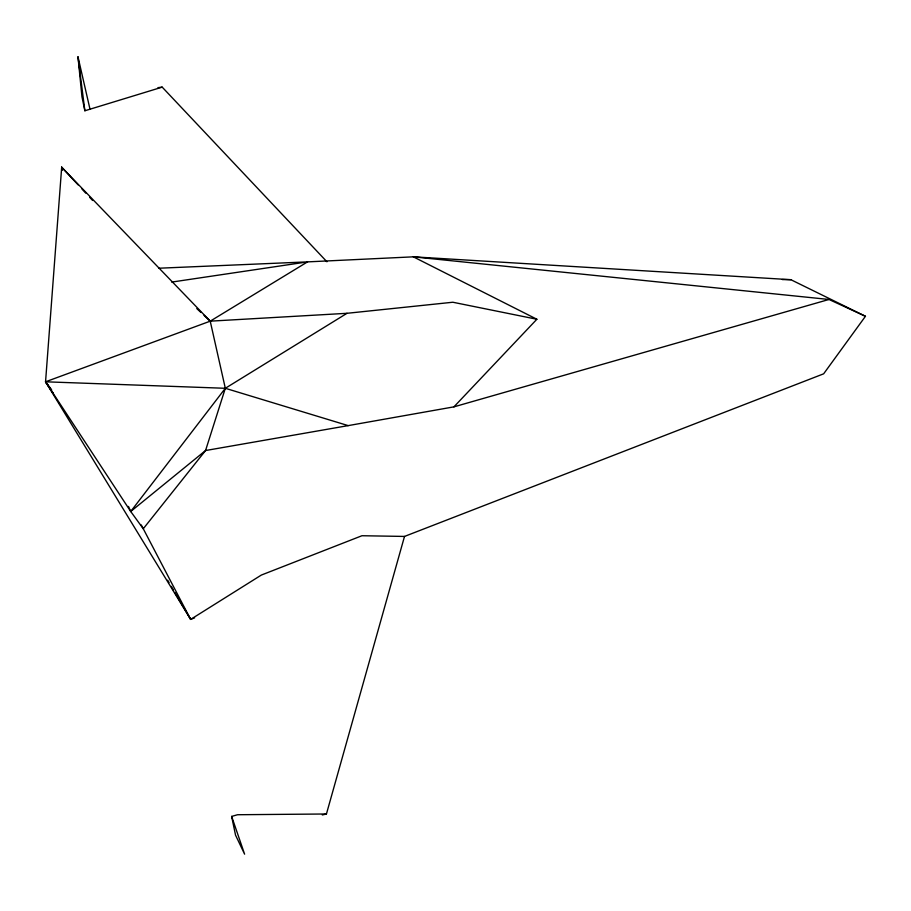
<?xml version="1.0" encoding="UTF-8"?>
<svg xmlns="http://www.w3.org/2000/svg" width="911" height="911" viewBox="0 0 911 911"><rect width="100%" height="100%" fill="white"/><g stroke="black" fill="none" stroke-linecap="round" stroke-linejoin="round"><path stroke-width="1.37" d="M53.35 393.415L45.55 381.8L61.686 167.214L210.225 321.162L225.324 388.291L205.556 450.535L143.266 528.756L130.717 511.492L45.55 381.8L210.225 321.162L307.542 261.878L413.332 256.834L790.85 279.688L865.45 316.288L823.646 373.817L404.507 536.431L361.952 535.736L261.332 575.069L190.661 619.389L45.55 381.8L225.324 388.291L348.184 425.619L453.94 406.853L828.976 299.468L865.45 316.288M322.3 814.958L326.434 813.99L404.507 536.431M128.462 506.414L130.717 511.492L225.324 388.291L347 313.304L452.835 302.236L536.875 319.249L453.94 406.853M130.717 511.492L205.556 450.535L348.184 425.619M174.855 592.446L190.661 619.389L194.624 617.852M90.018 109.297L77.993 56.835L81.956 96.748L84.871 110.766L162.204 87.137L326.935 261.776M231.645 816.415L244.603 854.165L235.55 835.182L231.645 816.415L237.577 814.73L326.434 813.99M171.712 282.091L307.542 261.878L158.639 268.233M157.979 87.65L162.204 87.137M347 313.304L210.225 321.162L204.018 315.354M782.321 279.563L790.85 279.688M828.976 299.468L413.332 256.834L536.875 319.249M196.799 308.601L200.921 312.462M62.016 170.015L61.686 167.214L78.107 184.876M81.967 189.032L85.828 193.189M89.699 197.334L92.592 200.454M45.55 381.8L51.574 389.657M167.67 580.205L169.116 582.653M171.268 586.32L173.42 589.998M141.296 524.975L190.661 619.389M61.686 167.214L62.426 169.936M77.993 56.835L84.871 110.766"/></g></svg>
